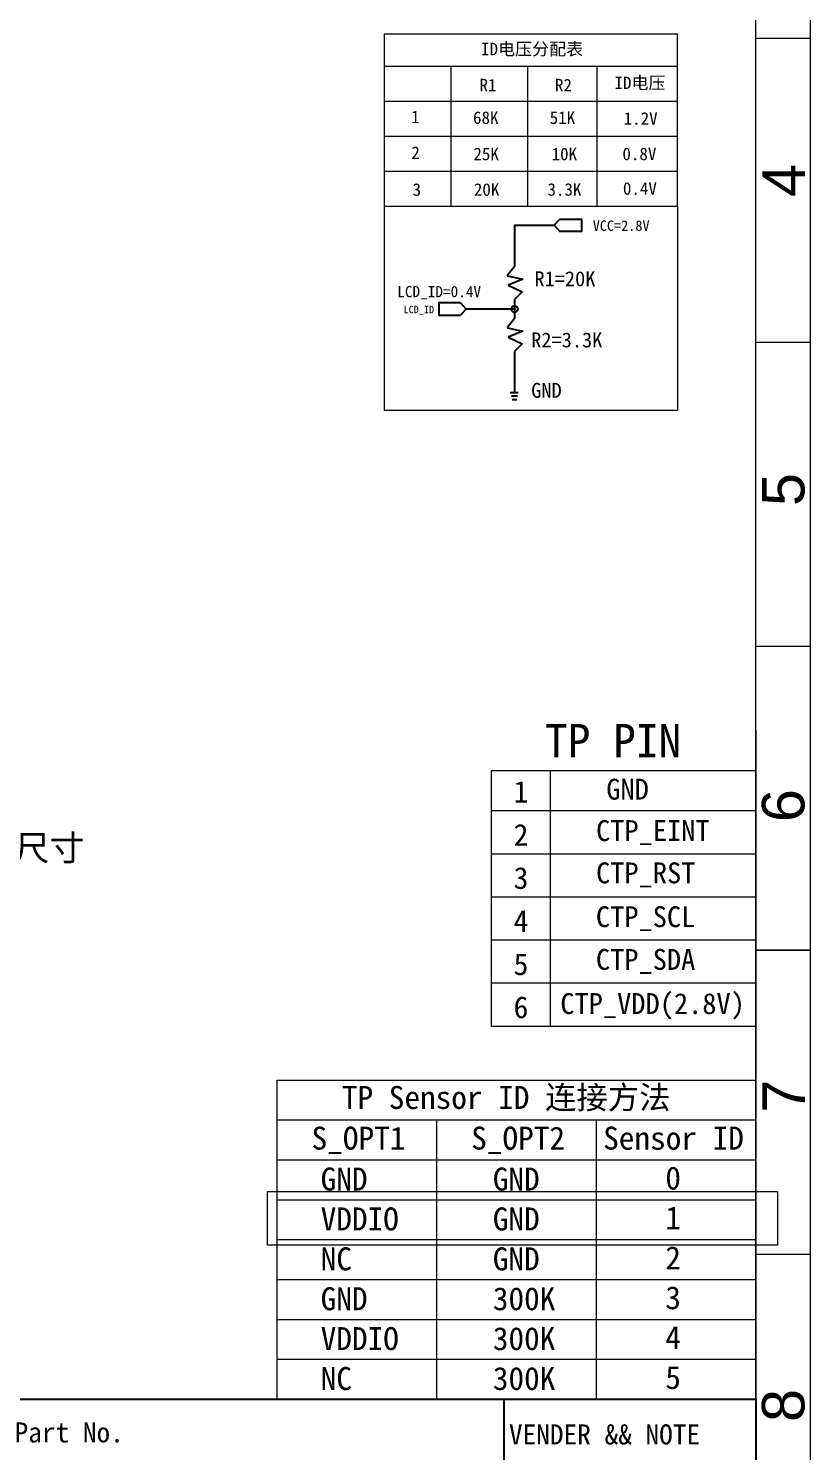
# Model space of a CAD drawing. Header units: inches. Extents: x 4091 to 6273, y -6229 to -5636.
# Drawn here: x 6163.6 to 6273.3, y -6039.7 to -5840 of the extents above; entities that cross this region are included whole.
import ezdxf
from ezdxf.enums import TextEntityAlignment as Align

# ---------------------------------------------------------------- set-up
doc = ezdxf.new("R2010")
doc.units = ezdxf.units.IN
doc.header["$LTSCALE"] = 0.5
doc.header["$MEASUREMENT"] = 0
doc.layers.get('0').update_dxf_attribs({"lineweight": 0})
doc.layers.add('BOM', color=7, linetype='Continuous')
doc.layers.add('T', color=7, linetype='Continuous')
for name, color, linetype, lineweight in [('DIM', 4, 'Continuous', 0), ('FPC', 35, 'Continuous', 0), ('txt', 7, 'Continuous', 13)]:
    doc.layers.add(name, color=color, linetype=linetype, lineweight=lineweight)
doc.styles.add('STYLE1', font='')
doc.styles.add('宋体字', font='')
doc.styles.add('常规', font='')
doc.styles.add('标注', font='arial.ttf')
doc.styles.add('汉字', font='')
doc.styles.get('STYLE1').set_extended_font_data('SimSun')
doc.styles.get('宋体字').set_extended_font_data('SimSun')
doc.styles.get('常规').set_extended_font_data('SimSun')
doc.styles.get('汉字').set_extended_font_data('SimSun')

# ---------------------------------------------------------------- blocks, each defined once
blk = doc.blocks.new('CAD_BOM')
blk.add_line((86.45, 6), (86.45, 0))
at = {"layer": 'BOM'}
for p, q in [((0, 6), (109.05, 6)), ((0, 0), (0, 6)), ((109.05, 6), (109.05, 0)), ((109.05, 0), (0, 0))]:
    blk.add_line(p, q, dxfattribs=at)
for points in [[(7.92, 6), (7.92, 0)], [(31.92, 6), (31.92, 0)], [(39.92, 6), (39.92, 0)]]:
    blk.add_lwpolyline(points, dxfattribs=at)
at = {"color": 7, "style": 'STYLE1', "width": 0.9}
blk.add_attdef('序号', text='', height=1.8, dxfattribs=at).set_placement((3.77, 3.09), align=Align.MIDDLE)
for tag, p in [('名称', (10.3, 2.31)), ('规格', (42.6, 2.12)), ('BOM描述', (86.92, 1.94))]:
    blk.add_attdef(tag, p, '', height=1.8, dxfattribs=at)
blk.add_attdef('数量', text='', height=1.8, dxfattribs=at).set_placement((36.04, 2.15), align=Align.CENTER)

msp = doc.modelspace()

# ---------------------------------------------------------------- linework, layer by layer
at = {"color": 4, "linetype": 'ByBlock'}
for p, q in [((6213.4941, -5840.7331), (6213.4941, -5864.8878)), ((6254.6743, -5864.8878), (6254.6743, -5840.7331))]:
    msp.add_line(p, q, dxfattribs=at)
at = {"color": 4}
for p, q in [((6213.4941, -5864.8878), (6213.4941, -5893.5898)), ((6254.6743, -5864.8878), (6254.6743, -5893.5898)), ((6254.6743, -5893.5898), (6213.4941, -5893.5898))]:
    msp.add_line(p, q, dxfattribs=at)
at = {"color": 1, "linetype": 'ByBlock', "lineweight": 5}
for p, q in [((6228.5086, -5944.115), (6228.5086, -5980.0051)), ((6228.5086, -5944.115), (6265.6485, -5944.115)), ((6236.8508, -5980.0051), (6236.8508, -5944.115)), ((6265.6485, -5944.115), (6265.6485, -5980.0051)), ((6228.5086, -5949.7575), (6265.6485, -5949.7575)), ((6228.5086, -5955.807), (6265.6485, -5955.807)), ((6228.5086, -5961.8566), (6265.6485, -5961.8566)), ((6228.5086, -5967.9061), (6265.6485, -5967.9061)), ((6228.5086, -5973.9556), (6265.6485, -5973.9556)), ((6228.5086, -5980.0051), (6265.6485, -5980.0051))]:
    msp.add_line(p, q, dxfattribs=at)
msp.add_line((6265.6485, -6032.3772), (6265.6485, -6117.2876))
at = {"lineweight": 0}
for points in [[(6273.3291, -6124.9682), (6273.3291, -5686.0104), (5645.8082, -5686.0104), (5645.8082, -6124.9682)], [(6265.6485, -6117.2876), (6265.6485, -5693.691), (5653.4888, -5693.691), (5653.4888, -6117.2876)], [(6273.3291, -5969.3398), (6265.6485, -5969.3398)]]:
    msp.add_lwpolyline(points, close=True, dxfattribs=at)
for points in [[(6265.6485, -5841.3295), (6273.3291, -5841.3295)], [(6265.6485, -5883.9996), (6273.3291, -5883.9996)], [(6265.6485, -5926.6697), (6273.3291, -5926.6697)], [(6265.6485, -5938.4327), (6265.6485, -6038.0386)], [(6265.6485, -5969.3398), (6273.3291, -5969.3398)], [(6265.6485, -6012.0098), (6273.3291, -6012.0098)]]:
    msp.add_lwpolyline(points, dxfattribs=at)
at = {"color": 1}
msp.add_lwpolyline([(6197.1142, -6003.2419), (6268.7127, -6003.2419), (6268.7127, -6010.778), (6197.1142, -6010.778)], close=True, dxfattribs=at)
at = {"layer": 'DIM'}
for p, q in [((6198.4485, -5987.5772), (6265.6485, -5987.5772)), ((6198.4485, -5987.5772), (6198.4485, -6032.3772)), ((6265.6485, -5987.5772), (6265.6485, -6032.3772)), ((6198.4485, -5993.1772), (6265.6485, -5993.1772)), ((6220.8485, -5993.1772), (6220.8485, -6032.3772)), ((6243.2485, -5993.1772), (6243.2485, -6032.3772)), ((6198.4485, -5998.7772), (6265.6485, -5998.7772)), ((6198.4485, -6004.3772), (6265.6485, -6004.3772)), ((6198.4485, -6015.5772), (6265.6485, -6015.5772)), ((6198.4485, -6021.1772), (6265.6485, -6021.1772)), ((6198.4485, -6026.7772), (6265.6485, -6026.7772)), ((6198.4485, -6032.3772), (6265.6485, -6032.3772))]:
    msp.add_line(p, q, dxfattribs=at)
at = {"layer": 'DIM', "color": 4}
msp.add_line((6198.4485, -6009.9772), (6265.6485, -6009.9772), dxfattribs=at)
at = {"layer": 'FPC', "color": 1, "lineweight": -2}
for p, q in [((6237.3298, -5867.5945), (6238.1446, -5866.7411)), ((6231.7844, -5867.5945), (6231.7844, -5872.073)), ((6231.7844, -5867.5945), (6237.3298, -5867.5945)), ((6237.3298, -5867.5945), (6238.1446, -5868.448)), ((6231.7844, -5872.073), (6231.7844, -5873.3885)), ((6231.7844, -5873.3885), (6230.7686, -5874.704)), ((6230.7686, -5874.704), (6232.9413, -5875.1644)), ((6232.9413, -5875.1644), (6230.9003, -5876.0195)), ((6230.9003, -5876.0195), (6232.8755, -5876.9404)), ((6232.8755, -5876.9404), (6231.7844, -5878.0303)), ((6225.0195, -5879.3459), (6224.2047, -5878.4924)), ((6231.7844, -5878.0303), (6231.7844, -5879.3459)), ((6225.0195, -5879.3459), (6224.2047, -5880.1993)), ((6231.7844, -5879.3459), (6225.0195, -5879.3459)), ((6231.7844, -5880.6614), (6230.7686, -5881.9769)), ((6231.7844, -5879.3459), (6231.7844, -5880.6614)), ((6230.7686, -5881.9769), (6232.9413, -5882.4373)), ((6232.9413, -5882.4373), (6230.9003, -5883.2924)), ((6230.9003, -5883.2924), (6232.8755, -5884.2132)), ((6232.8755, -5884.2132), (6231.7844, -5885.3032)), ((6231.7844, -5885.3032), (6231.7844, -5886.6187)), ((6231.7844, -5886.6187), (6231.7844, -5891.0972)), ((6232.2915, -5891.0972), (6231.1801, -5891.0972)), ((6232.2088, -5891.5627), (6231.3758, -5891.5627)), ((6232.1095, -5892.0846), (6231.4753, -5892.0846))]:
    msp.add_line(p, q, dxfattribs=at)
for points in [[(6238.1446, -5866.7411), (6241.2054, -5866.7411), (6241.2054, -5868.448), (6238.1446, -5868.448)], [(6224.2047, -5878.4924), (6221.1439, -5878.4924), (6221.1439, -5880.1993), (6224.2047, -5880.1993)]]:
    msp.add_lwpolyline(points, dxfattribs=at)
msp.add_circle((6231.7844, -5879.3459), 0.4561, dxfattribs=at)
at = {"layer": 'txt', "color": 4}
for p, q in [((6213.4941, -5840.7331), (6254.6743, -5840.7331)), ((6213.4941, -5845.2719), (6254.6743, -5845.2719)), ((6222.8999, -5864.8878), (6222.8999, -5845.2719)), ((6233.6438, -5864.8878), (6233.6438, -5845.2719)), ((6243.3831, -5864.8878), (6243.3831, -5845.2719)), ((6213.4941, -5850.1758), (6254.6743, -5850.1758)), ((6213.4941, -5855.0798), (6254.6743, -5855.0798)), ((6213.4941, -5859.9838), (6254.6743, -5859.9838)), ((6213.4941, -5864.8878), (6254.6743, -5864.8878))]:
    msp.add_line(p, q, dxfattribs=at)

# ---------------------------------------------------------------- block references
at = {"layer": 'BOM', "lineweight": 0}
ref = msp.add_blockref('CAD_BOM', (6094.9274, -6041.7706), dxfattribs=dict(at, xscale=1.565566902863793, yscale=1.565566902863793, zscale=1.565566902863603))
ref.add_attrib('序号', 'NO.', dxfattribs={"layer": '0', "color": 7, "height": 2.81802, "style": 'STYLE1'}).set_placement((6100.8273, -6036.9312), align=Align.MIDDLE)
ref.add_attrib('名称', 'NAME', (6111.0498, -6038.1585), dxfattribs={"layer": '0', "color": 7, "height": 2.81802, "style": 'STYLE1'})
ref.add_attrib('数量', 'QTY', dxfattribs={"layer": '0', "color": 7, "height": 2.81802, "style": 'STYLE1'}).set_placement((6151.3448, -6038.412), align=Align.CENTER)
ref.add_attrib('规格', 'Part No.', (6161.6271, -6038.4452), dxfattribs={"layer": '0', "color": 7, "height": 2.81802, "style": 'STYLE1'})
ref.add_attrib('BOM描述', 'VENDER && NOTE', (6231.0003, -6038.7342), dxfattribs={"layer": '0', "color": 7, "height": 2.81802, "style": 'STYLE1'})

# ---------------------------------------------------------------- texts
at = {"color": 1, "linetype": 'ByBlock', "lineweight": 5, "style": '宋体字'}
for s, p in [('1', (6231.6563, -5948.6434)), ('2', (6231.6563, -5954.6929)), ('3', (6231.6563, -5960.7425)), ('4', (6231.6563, -5966.792)), ('5', (6231.6563, -5972.8415)), ('6', (6231.6563, -5978.891))]:
    msp.add_text(s, height=3.0558, dxfattribs=at).set_placement(p)
at = {"lineweight": 0, "char_height": 5.9738, "width": 33.021652, "attachment_point": 7, "rotation": 90, "style": '标注'}
for s, insert in [('4', (6272.5612, -5863.6031)), ('5', (6272.5612, -5907.0057)), ('6', (6272.5612, -5951.3753)), ('7', (6272.5612, -5992.1757)), ('8', (6272.5612, -6035.5795))]:
    msp.add_mtext(s, dxfattribs=dict(at, insert=insert))
at = {"color": 1, "insert": (6117.4534, -5953.1781), "char_height": 3.6, "width": 73.140726, "attachment_point": 1, "style": '宋体字'}
msp.add_mtext('TP FPC弯折弧度突出尺寸\\P机壳设计注意避空', dxfattribs=at)
at = {"layer": 'DIM', "color": 1, "linetype": 'ByBlock', "lineweight": 5, "style": '宋体字'}
for s, height, p in [('TP PIN', 4.68641, (6236.0576, -5942.2702)), ('GND', 2.92901, (6244.6682, -5948.2135)), ('CTP_EINT', 2.92901, (6243.2282, -5954.0233)), ('CTP_RST', 2.92901, (6243.2275, -5959.9615)), ('CTP_SCL', 2.92901, (6243.2121, -5966.1145)), ('CTP_SDA', 2.92901, (6243.2081, -5972.1123)), ('CTP_VDD(2.8V)', 2.929007, (6238.2148, -5978.311))]:
    msp.add_text(s, height=height, dxfattribs=at).set_placement(p)
at = {"layer": 'DIM', "char_height": 3.2256, "attachment_point": 1, "style": '常规'}
for s, insert, width in [('{\\fSimSun|b1|i0|c134|p2;TP Sensor ID 连接方法}', (6207.553, -5988.4087), 68.99472), ('S_OPT1', (6203.3096, -5994.121), 44.284102), ('S_OPT2', (6225.7096, -5994.121), 44.284102), ('Sensor ID', (6244.2271, -5994.121), 44.284102), ('GND', (6204.5836, -6016.6634), 44.284102), ('300K', (6228.7412, -6016.6634), 44.284102), ('3', (6252.9516, -6016.521), 44.284102), ('VDDIO', (6204.5836, -6022.2634), 44.284102), ('300K', (6228.7412, -6022.2634), 44.284102), ('4', (6252.9516, -6022.121), 44.284102), ('NC', (6204.5836, -6027.8634), 44.284102), ('300K', (6228.7412, -6027.8634), 44.284102), ('5', (6252.9516, -6027.721), 44.284102)]:
    msp.add_mtext(s, dxfattribs=dict(at, insert=insert, width=width))
at = {"layer": 'DIM', "color": 4, "char_height": 3.2256, "width": 44.284102, "attachment_point": 1, "style": '常规'}
for s, insert in [('GND', (6204.5836, -5999.8634)), ('GND', (6228.7412, -5999.8634)), ('0', (6252.9516, -5999.721)), ('NC', (6204.5836, -6011.0634)), ('GND', (6228.7412, -6011.0634)), ('2', (6252.9516, -6010.921))]:
    msp.add_mtext(s, dxfattribs=dict(at, insert=insert))
at = {"layer": 'DIM', "color": 1, "char_height": 3.2256, "width": 44.284102, "attachment_point": 1, "style": '常规'}
for s, insert in [('VDDIO', (6204.5836, -6005.4634)), ('GND', (6228.7412, -6005.4634)), ('1', (6252.9516, -6005.321))]:
    msp.add_mtext(s, dxfattribs=dict(at, insert=insert))
at = {"layer": 'FPC', "color": 1, "lineweight": -2, "attachment_point": 1, "style": 'STYLE1'}
for s, insert, char_height, width in [('VCC=2.8V', (6242.7678, -5866.9081), 1.46496, 9.517445), ('R1=20K  ', (6234.5783, -5874.0492), 2.09664, 1607.166236), ('LCD_ID=0.4V', (6215.3279, -5876.113), 1.57248, 2.931633), ('LCD_ID', (6216.2189, -5878.8898), 1.04832, 1071.444157), ('R2=3.3K ', (6234.1309, -5882.6347), 2.09664, 1607.166236), ('GND', (6234.1309, -5889.7156), 2.09664, 1607.166236)]:
    msp.add_mtext(s, dxfattribs=dict(at, insert=insert, char_height=char_height, width=width))
at = {"layer": 'T', "color": 4, "attachment_point": 1, "style": '汉字'}
for s, insert, char_height, width in [(' ID电压分配表', (6225.8972, -5841.9713), 1.75242, 28.000314), ('R1', (6226.8775, -5847.0323), 1.75242, 5.444952), ('R2', (6237.4596, -5847.0323), 1.75242, 5.444952), ('ID电压', (6245.8141, -5846.7194), 1.75242, 28.000314), ('1', (6217.2795, -5851.4985), 1.7524, 5.444952), ('68K', (6225.9615, -5851.6092), 1.75242, 5.901516), ('51K', (6236.7185, -5851.6092), 1.75242, 5.901516), ('1.2V', (6247.1049, -5851.7196), 1.75242, 5.901516), ('2', (6217.3068, -5856.5166), 1.7524, 5.444952), ('0.8V', (6246.9293, -5856.6968), 1.75242, 5.901516), ('3', (6217.481, -5861.7014), 1.7524, 5.444952), ('20K', (6226.0819, -5861.6985), 1.75242, 5.444952), ('3.3K', (6236.4088, -5861.6881), 1.75242, 5.444952), ('0.4V', (6246.996, -5861.5547), 1.75242, 5.444952)]:
    msp.add_mtext(s, dxfattribs=dict(at, insert=insert, char_height=char_height, width=width))
at = {"layer": 'txt', "color": 4, "char_height": 1.75242, "width": 5.901516, "attachment_point": 1, "style": '汉字'}
for s, insert in [('25K', (6226.0151, -5856.7072)), ('10K', (6236.9876, -5856.7072))]:
    msp.add_mtext(s, dxfattribs=dict(at, insert=insert))

doc.saveas('drawing.dxf')
